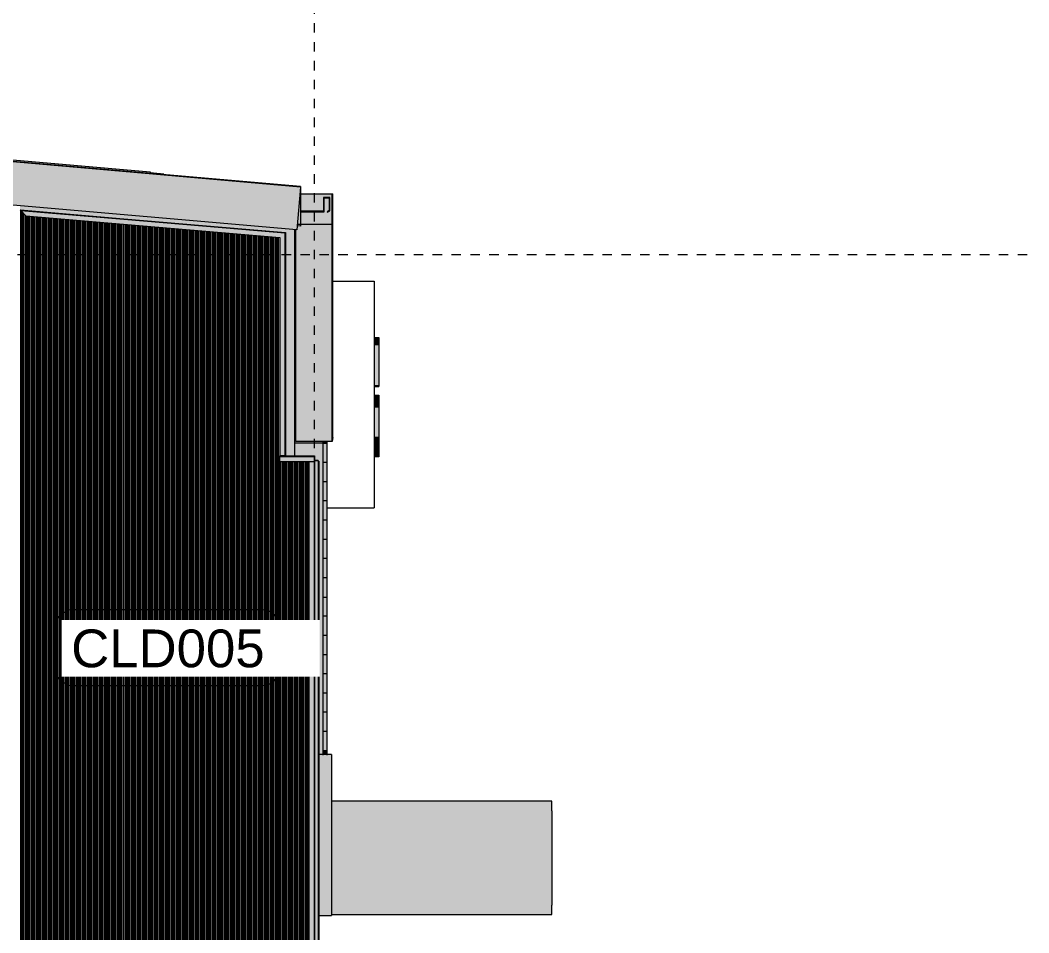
# Model space of a CAD drawing. Header units: metres. Extents: x -4613 to -4328, y -1 to 30.
# Drawn here: x -4349.53 to -4338.84, y 8.06 to 17.72 of the extents above; entities that cross this region are included whole.
import ezdxf

# ---------------------------------------------------------------- set-up
doc = ezdxf.new("R2010")
doc.units = ezdxf.units.M
doc.linetypes.add('AEC_Center', pattern=[0.024, 0.012, -0.004, 0.004, -0.004])
doc.linetypes.add('Grid Line', pattern=[0.021, 0.012, -0.003, 0.003, -0.003])
for name, color, linetype, lineweight in [('A-FLOR-LEVL', 51, 'Continuous', 5), ('A-GENM', 13, 'Continuous', 5), ('A-GLAZ-CURT', 52, 'Continuous', 5), ('A-GLAZ-CWMG', 51, 'Continuous', 5), ('A-ROOF', 132, 'Continuous', 5), ('A-ROOF-OTLN', 132, 'Continuous', 5), ('A-WALL', 113, 'Continuous', 5), ('A-WALL-IDEN', 211, 'Continuous', 5), ('S-BEAM', 12, 'Continuous', 5), ('S-GRID', 1, 'Continuous', 5)]:
    doc.layers.add(name, color=color, linetype=linetype, lineweight=lineweight)
doc.styles.add('Arial_1', font='arial.ttf', dxfattribs={"height": 0.4})

# ---------------------------------------------------------------- blocks, each defined once
blk = doc.blocks.new('Structural Framing 19 - Structural Framing 1-1145889-NORTH EAST')
at = {"layer": 'S-BEAM'}
blk.add_hatch(color=256, dxfattribs=at).paths.add_polyline_path([(4352.473, 13.107), (4352.472, 15.502), (4349.562, 15.757), (4349.562, 15.713), (4352.374, 15.474), (4352.374, 13.107), (4352.472, 13.107)])
blk = doc.blocks.new('Mechanical - Condensers - Mechanical - Condensers-1249279-NORTH EAST')
at = {"layer": 'A-GENM'}
for points in [[(4355.196, 9.35), (4355.196, 9.45), (4352.861, 9.449), (4352.861, 9.35), (4354.773, 9.35)], [(4352.932, 8.35), (4355.196, 8.35), (4355.196, 9.35), (4352.861, 9.35), (4352.861, 8.35)], [(4352.861, 8.25), (4355.196, 8.25), (4355.196, 8.35), (4352.861, 8.35), (4352.861, 8.252)]]:
    blk.add_hatch(color=256, dxfattribs=at).paths.add_polyline_path(points)
for p, q in [((4355.196, 9.45), (4352.861, 9.45)), ((4355.196, 9.35), (4355.196, 9.45)), ((4355.196, 9.35), (4355.196, 8.35)), ((4355.196, 8.25), (4355.196, 8.35)), ((4352.861, 8.25), (4355.196, 8.25))]:
    blk.add_line(p, q, dxfattribs=at)
blk = doc.blocks.new('Roof Gutters1 - Roof Gutters-1884510-NORTH EAST')
at = {"layer": 'A-ROOF'}
h = blk.add_hatch(color=256, dxfattribs=at)
h.paths.add_polyline_path([(4350.939, 16.1), (4350.939, 16.102), (4342.52, 16.838), (4342.521, 16.836), (4349.25, 16.247)])
h.paths.add_polyline_path([(4342.133, 16.87), (4342.133, 16.872), (4332.712, 17.697), (4332.712, 17.694), (4342.13, 16.87)])
h = blk.add_hatch(color=256, dxfattribs=at)
h.paths.add_polyline_path([(4350.939, 16.102), (4350.94, 16.116), (4342.456, 16.856), (4342.456, 16.854), (4342.468, 16.853), (4342.468, 16.848), (4342.519, 16.842), (4342.52, 16.839), (4349.25, 16.25)])
h.paths.add_polyline_path([(4342.421, 16.854), (4342.419, 16.857), (4342.254, 16.87), (4342.255, 16.869), (4342.421, 16.854)])
h.paths.add_polyline_path([(4342.372, 16.855), (4342.372, 16.855), (4342.367, 16.856)])
h.paths.add_polyline_path([(4342.437, 16.856), (4342.435, 16.86), (4342.431, 16.859), (4342.433, 16.856)])
h.paths.add_polyline_path([(4342.207, 16.871), (4342.209, 16.876), (4342.222, 16.876), (4342.222, 16.879), (4332.714, 17.711), (4332.713, 17.697), (4342.134, 16.874), (4342.135, 16.876), (4342.207, 16.871)])
for p, q in [((4342.461, 16.858), (4350.94, 16.116)), ((4342.52, 16.839), (4350.939, 16.102)), ((4342.521, 16.836), (4350.939, 16.1)), ((4350.94, 16.116), (4350.939, 16.102)), ((4350.939, 16.102), (4350.939, 16.1))]:
    blk.add_line(p, q, dxfattribs=at)
blk = doc.blocks.new('Roof Gutters3 - Roof Gutters-1885272-NORTH EAST')
at = {"layer": 'A-ROOF'}
for points in [[(4352.533, 15.955), (4352.533, 15.96), (4332.68, 17.697), (4332.68, 17.691), (4352.472, 15.96)], [(4352.493, 15.5), (4352.533, 15.955), (4332.68, 17.691), (4332.68, 17.234), (4352.472, 15.502)], [(4352.533, 15.955), (4352.532, 15.96), (4352.533, 15.96), (4352.533, 15.957)], [(4352.498, 15.563), (4352.868, 15.563), (4352.868, 15.882), (4352.526, 15.882), (4352.504, 15.626)], [(4352.868, 15.563), (4352.874, 15.585), (4352.874, 15.882), (4352.868, 15.882), (4352.868, 15.768)], [(4352.482, 15.501), (4352.482, 15.501), (4352.472, 15.502)], [(4352.868, 13.261), (4352.868, 15.563), (4352.532, 15.563), (4352.532, 15.54), (4352.497, 15.543), (4352.493, 15.5), (4352.482, 15.5), (4352.482, 13.261), (4352.702, 13.261)], [(4352.868, 13.261), (4352.874, 13.303), (4352.874, 15.585), (4352.868, 15.563), (4352.868, 13.486)]]:
    blk.add_hatch(color=256, dxfattribs=at).paths.add_polyline_path(points)
for p, q in [((4352.533, 15.96), (4332.68, 17.697)), ((4352.533, 15.955), (4332.68, 17.691)), ((4352.493, 15.5), (4332.68, 17.234)), ((4350.939, 16.099), (4352.533, 15.96)), ((4352.533, 15.955), (4352.493, 15.5)), ((4352.533, 15.96), (4352.533, 15.955)), ((4352.526, 15.882), (4352.868, 15.882)), ((4352.868, 15.882), (4352.874, 15.882)), ((4352.868, 15.563), (4352.868, 15.882)), ((4352.874, 15.585), (4352.874, 15.882)), ((4352.482, 13.261), (4352.482, 15.501)), ((4352.498, 15.563), (4352.868, 15.563)), ((4352.868, 15.563), (4352.874, 15.585)), ((4352.868, 13.261), (4352.868, 15.563)), ((4352.874, 13.303), (4352.874, 15.585)), ((4352.868, 13.261), (4352.482, 13.261)), ((4352.874, 13.303), (4352.868, 13.261))]:
    blk.add_line(p, q, dxfattribs=at)
blk = doc.blocks.new('Rectangular Mullion - Frame_Framed Facade_Danpal_DPANMF BT2-3245082-NORTH EAST')
at = {"layer": 'A-GLAZ-CWMG'}
for points in [[(4352.702, 6.5), (4352.719, 6.5), (4352.719, 13.059), (4352.682, 13.059), (4352.682, 6.5)], [(4352.719, 6.5), (4352.729, 6.5), (4352.729, 13.052), (4352.719, 13.052), (4352.719, 6.639)]]:
    blk.add_hatch(color=256, dxfattribs=at).paths.add_polyline_path(points)
for p, q in [((4352.719, 13.059), (4352.682, 13.059)), ((4352.719, 13.059), (4352.719, 6.5)), ((4352.729, 13.052), (4352.719, 13.052)), ((4352.729, 13.052), (4352.729, 6.5)), ((4352.719, 6.5), (4352.682, 6.5)), ((4352.729, 6.5), (4352.719, 6.5))]:
    blk.add_line(p, q, dxfattribs=at)
blk = doc.blocks.new('System Panel - Danpalon - Multicell - 16mm thk - Light grey-3245106-NORTH EAST')
at = {"layer": 'A-GLAZ-CURT'}
h = blk.add_hatch(dxfattribs=at)
h.set_pattern_fill('FP_228', color=256, style=0, pattern_type=2)
h.set_pattern_definition([(90, (4350.119, 11.076), (-0.015, 9e-19), [])])
h.paths.add_polyline_path([(4349.576, 6.453), (4350.662, 6.453), (4350.662, 15.56), (4349.621, 15.649), (4349.576, 15.698), (4349.576, 6.639)])
for p, q in [((4349.576, 15.698), (4349.576, 6.453)), ((4350.662, 6.453), (4350.662, 15.56)), ((4349.576, 6.453), (4350.662, 6.453))]:
    blk.add_line(p, q, dxfattribs=at)
blk = doc.blocks.new('Rectangular Mullion - Frame_Framed Facade_Danpal_DPANMF BT2-3239413-NORTH EAST')
at = {"layer": 'A-GLAZ-CWMG'}
for points in [[(4352.644, 6.5), (4352.677, 6.5), (4352.677, 13.047), (4352.623, 13.047), (4352.623, 6.5)], [(4352.677, 6.5), (4352.682, 6.5), (4352.682, 13.047), (4352.677, 13.047), (4352.677, 6.514)]]:
    blk.add_hatch(color=256, dxfattribs=at).paths.add_polyline_path(points)
for p, q in [((4352.623, 13.047), (4352.677, 13.047)), ((4352.623, 13.047), (4352.623, 6.5)), ((4352.677, 13.047), (4352.682, 13.047)), ((4352.677, 13.047), (4352.677, 6.5)), ((4352.682, 13.047), (4352.682, 6.5)), ((4352.677, 6.5), (4352.623, 6.5)), ((4352.682, 6.5), (4352.677, 6.5))]:
    blk.add_line(p, q, dxfattribs=at)
blk = doc.blocks.new('Rectangular Mullion - Frame_Framed Facade_Danpal_DPANMF BT1-3245107-NORTH EAST')
at = {"layer": 'A-GLAZ-CWMG'}
for points in [[(4349.568, 6.5), (4349.568, 15.707), (4349.562, 15.713), (4349.562, 6.5)], [(4349.576, 6.5), (4349.576, 15.698), (4349.568, 15.707), (4349.568, 6.5)]]:
    blk.add_hatch(color=256, dxfattribs=at).paths.add_polyline_path(points)
for p, q in [((4349.568, 6.5), (4349.568, 15.707)), ((4349.568, 6.5), (4349.562, 6.5)), ((4349.576, 6.5), (4349.568, 6.5))]:
    blk.add_line(p, q, dxfattribs=at)
blk = doc.blocks.new('System Panel - Danpalon - Multicell - 16mm thk - Light grey-3245108-NORTH EAST')
at = {"layer": 'A-GLAZ-CURT'}
h = blk.add_hatch(dxfattribs=at)
h.set_pattern_fill('FP_229', color=256, style=0, pattern_type=2)
h.set_pattern_definition([(90, (4351.182, 11.03), (-0.015, 9e-19), [])])
h.paths.add_polyline_path([(4350.662, 6.453), (4351.702, 6.453), (4351.702, 15.472), (4350.662, 15.56), (4350.662, 6.639)])
for p, q in [((4350.662, 15.56), (4350.662, 6.453)), ((4351.702, 6.453), (4351.702, 15.472)), ((4350.662, 6.453), (4351.702, 6.453))]:
    blk.add_line(p, q, dxfattribs=at)
blk = doc.blocks.new('System Panel - Danpalon - Multicell - 16mm thk - Light grey-3245109-NORTH EAST')
at = {"layer": 'A-GLAZ-CURT'}
h = blk.add_hatch(dxfattribs=at)
h.set_pattern_fill('FP_230', color=256, style=0, pattern_type=2)
h.set_pattern_definition([(90, (4352.186, 10.986), (-0.015, 9e-19), [])])
h.paths.add_polyline_path([(4351.702, 6.453), (4352.669, 6.453), (4352.667, 6.5), (4352.623, 6.5), (4352.623, 13.047), (4352.314, 13.049), (4352.315, 15.42), (4351.702, 15.472), (4351.702, 6.639)])
for p, q in [((4351.702, 15.472), (4351.702, 6.453)), ((4351.702, 6.453), (4352.669, 6.453)), ((4352.669, 6.453), (4352.669, 6.5))]:
    blk.add_line(p, q, dxfattribs=at)
blk = doc.blocks.new('Rectangular Mullion - Frame_Framed Facade_Danpal_DPANMF BT2-3245067-NORTH EAST')
at = {"layer": 'A-GLAZ-CWMG'}
for p, q in [((4352.682, 13.059), (4352.719, 13.059)), ((4352.719, 13.052), (4352.729, 13.052))]:
    blk.add_line(p, q, dxfattribs=at)
blk = doc.blocks.new('Rectangular Mullion - Frame_Framed Facade_Danpal_DPANMF BT2-3245102-NORTH EAST')
at = {"layer": 'A-GLAZ-CWMG'}
for points in [[(4352.314, 13.102), (4352.682, 13.102), (4352.682, 13.107), (4352.314, 13.107)], [(4352.472, 13.049), (4352.682, 13.049), (4352.682, 13.102), (4352.314, 13.102), (4352.314, 13.049), (4352.357, 13.049)]]:
    blk.add_hatch(color=256, dxfattribs=at).paths.add_polyline_path(points)
for p, q in [((4352.314, 13.102), (4352.314, 13.107)), ((4352.314, 13.049), (4352.314, 13.102)), ((4352.314, 13.102), (4352.682, 13.102)), ((4352.314, 13.049), (4352.682, 13.049)), ((4352.368, 13.107), (4352.682, 13.107)), ((4352.682, 13.107), (4352.682, 13.102)), ((4352.682, 13.102), (4352.682, 13.049))]:
    blk.add_line(p, q, dxfattribs=at)
blk = doc.blocks.new('Rectangular Mullion - Frame_Framed Facade_Danpal_DPANMF BT2-3245103-NORTH EAST')
at = {"layer": 'A-GLAZ-CWMG'}
for points in [[(4352.315, 15.42), (4352.368, 15.469), (4351.702, 15.526), (4351.697, 15.473), (4352.242, 15.427)], [(4352.368, 15.469), (4352.374, 15.474), (4351.702, 15.531), (4351.702, 15.526), (4352.315, 15.474)], [(4352.36, 15.462), (4352.36, 15.462), (4352.36, 15.462)]]:
    blk.add_hatch(color=256, dxfattribs=at).paths.add_polyline_path(points)
for p, q in [((4351.702, 15.531), (4352.374, 15.474)), ((4351.702, 15.526), (4352.368, 15.469)), ((4351.697, 15.473), (4352.315, 15.42))]:
    blk.add_line(p, q, dxfattribs=at)
blk = doc.blocks.new('Rectangular Mullion - Frame_Framed Facade_Danpal_DPANMF BT2-3245104-NORTH EAST')
at = {"layer": 'A-GLAZ-CWMG'}
for points in [[(4350.662, 15.614), (4350.662, 15.62), (4349.562, 15.713), (4349.568, 15.707), (4350.657, 15.614)], [(4350.657, 15.561), (4350.662, 15.614), (4349.568, 15.707), (4349.621, 15.649), (4350.631, 15.563)]]:
    blk.add_hatch(color=256, dxfattribs=at).paths.add_polyline_path(points)
for p, q in [((4349.562, 15.713), (4350.662, 15.62)), ((4349.562, 15.713), (4349.568, 15.707)), ((4349.568, 15.707), (4350.662, 15.614)), ((4349.568, 15.707), (4349.621, 15.649)), ((4349.621, 15.649), (4350.657, 15.561))]:
    blk.add_line(p, q, dxfattribs=at)
blk = doc.blocks.new('Rectangular Mullion - Frame_Framed Facade_Danpal_DPANMF BT2-3245105-NORTH EAST')
at = {"layer": 'A-GLAZ-CWMG'}
for points in [[(4351.697, 15.473), (4351.702, 15.526), (4350.662, 15.614), (4350.657, 15.561), (4351.577, 15.483)], [(4351.702, 15.526), (4351.702, 15.531), (4350.662, 15.62), (4350.662, 15.614), (4351.697, 15.526)]]:
    blk.add_hatch(color=256, dxfattribs=at).paths.add_polyline_path(points)
for p, q in [((4350.662, 15.62), (4351.702, 15.531)), ((4350.662, 15.614), (4351.702, 15.526)), ((4350.657, 15.561), (4351.697, 15.473))]:
    blk.add_line(p, q, dxfattribs=at)
blk = doc.blocks.new('Rectangular Mullion - Frame_Framed Facade_Danpal_DPANMF BT2-3245110-NORTH EAST')
at = {"layer": 'A-GLAZ-CWMG'}
for points in [[(4352.368, 13.107), (4352.368, 15.469), (4352.315, 15.42), (4352.315, 13.107), (4352.357, 13.107)], [(4352.368, 13.107), (4352.374, 13.107), (4352.374, 15.474), (4352.368, 15.469), (4352.368, 13.201)]]:
    blk.add_hatch(color=256, dxfattribs=at).paths.add_polyline_path(points)
for p, q in [((4352.315, 15.42), (4352.315, 13.107)), ((4352.368, 15.469), (4352.368, 13.107)), ((4352.374, 15.474), (4352.374, 13.107)), ((4352.368, 13.107), (4352.315, 13.107)), ((4352.374, 13.107), (4352.368, 13.107))]:
    blk.add_line(p, q, dxfattribs=at)
blk = doc.blocks.new('Signage_Tenant Building - Tenant Signage with Back Panel-V247-NORTH EAST')
at = {"layer": 'A-GENM'}
for points in [[(4353.362, 14.36), (4353.312, 14.36), (4353.312, 14.356), (4353.362, 14.356)], [(4353.362, 14.352), (4353.362, 14.356), (4353.312, 14.356), (4353.312, 14.352)], [(4353.312, 14.289), (4353.362, 14.289), (4353.362, 14.352), (4353.312, 14.352), (4353.312, 14.342)], [(4353.312, 13.85), (4353.362, 13.85), (4353.362, 14.289), (4353.312, 14.289), (4353.312, 14.056)], [(4353.312, 13.847), (4353.362, 13.847), (4353.362, 13.85), (4353.312, 13.85)], [(4353.362, 13.847), (4353.312, 13.847), (4353.312, 13.842), (4353.362, 13.842)], [(4353.362, 13.746), (4353.362, 13.75), (4353.312, 13.75), (4353.312, 13.746)], [(4353.362, 13.742), (4353.362, 13.746), (4353.312, 13.746), (4353.312, 13.742)], [(4353.362, 13.742), (4353.312, 13.742), (4353.312, 13.679), (4353.362, 13.679)], [(4353.362, 13.62), (4353.362, 13.679), (4353.312, 13.679), (4353.312, 13.62)], [(4353.362, 13.305), (4353.362, 13.62), (4353.312, 13.62), (4353.312, 13.305)], [(4353.362, 13.305), (4353.312, 13.305), (4353.312, 13.24), (4353.362, 13.24)], [(4353.362, 13.234), (4353.362, 13.24), (4353.312, 13.24), (4353.312, 13.234)], [(4353.362, 13.232), (4353.362, 13.234), (4353.312, 13.234), (4353.312, 13.232)], [(4353.362, 13.167), (4353.362, 13.232), (4353.312, 13.232), (4353.312, 13.167)], [(4353.362, 13.132), (4353.362, 13.167), (4353.312, 13.167), (4353.312, 13.132)], [(4353.362, 13.132), (4353.312, 13.132), (4353.312, 13.099), (4353.362, 13.099)]]:
    blk.add_hatch(color=256, dxfattribs=at).paths.add_polyline_path(points)
for p, q in [((4352.874, 14.959), (4353.312, 14.959)), ((4353.312, 14.959), (4353.312, 12.559)), ((4353.312, 14.36), (4353.362, 14.36)), ((4353.312, 14.356), (4353.362, 14.356)), ((4353.312, 14.352), (4353.362, 14.352)), ((4353.362, 14.36), (4353.362, 14.356)), ((4353.362, 14.356), (4353.362, 14.352)), ((4353.362, 14.352), (4353.362, 14.289)), ((4353.312, 14.289), (4353.362, 14.289)), ((4353.362, 14.289), (4353.362, 13.85)), ((4353.362, 13.85), (4353.312, 13.85)), ((4353.312, 13.847), (4353.362, 13.847)), ((4353.312, 13.842), (4353.362, 13.842)), ((4353.362, 13.85), (4353.362, 13.847)), ((4353.362, 13.847), (4353.362, 13.842)), ((4353.312, 13.75), (4353.362, 13.75)), ((4353.312, 13.746), (4353.362, 13.746)), ((4353.312, 13.742), (4353.362, 13.742)), ((4353.362, 13.75), (4353.362, 13.746)), ((4353.362, 13.746), (4353.362, 13.742)), ((4353.362, 13.742), (4353.362, 13.679)), ((4353.312, 13.679), (4353.362, 13.679)), ((4353.362, 13.679), (4353.362, 13.62)), ((4353.362, 13.62), (4353.362, 13.305)), ((4353.312, 13.305), (4353.362, 13.305)), ((4353.362, 13.305), (4353.362, 13.24)), ((4353.362, 13.24), (4353.312, 13.24)), ((4353.312, 13.234), (4353.362, 13.234)), ((4353.312, 13.232), (4353.362, 13.232)), ((4353.312, 13.167), (4353.362, 13.167)), ((4353.362, 13.24), (4353.362, 13.234)), ((4353.362, 13.234), (4353.362, 13.232)), ((4353.362, 13.232), (4353.362, 13.167)), ((4353.362, 13.167), (4353.362, 13.132)), ((4353.312, 13.132), (4353.362, 13.132)), ((4353.362, 13.099), (4353.312, 13.099)), ((4353.362, 13.132), (4353.362, 13.099)), ((4352.812, 12.559), (4353.312, 12.559))]:
    blk.add_line(p, q, dxfattribs=at)
blk = doc.blocks.new('Wall Tag - Wall Tag 12W-1876942-NORTH EAST')
at = {"layer": 'A-WALL-IDEN'}
for p, q in [((4311.05, 14.98), (4309.05, 14.98)), ((4308.85, 14.78), (4308.85, 14.38)), ((4311.25, 14.38), (4311.25, 14.78)), ((4309.05, 14.18), (4311.05, 14.18))]:
    blk.add_line(p, q, dxfattribs=at)
for centre, start, end in [((4309.05, 14.78), 90, 180), ((4311.05, 14.78), 360, 90), ((4309.05, 14.38), 180, 270), ((4311.05, 14.38), 270, 0)]:
    blk.add_arc(centre, 0.2, start, end, dxfattribs=at)

msp = doc.modelspace()

# ---------------------------------------------------------------- hatches: boundary and pattern name
at = {"layer": 'A-ROOF'}
h = msp.add_hatch(color=256, dxfattribs=at)
h.paths.add_polyline_path([(-4348.008, 16.086), (-4348.008, 16.092), (-4348.155, 16.105), (-4348.155, 16.1), (-4348.121, 16.096)])
h.paths.add_polyline_path([(-4356.961, 16.87), (-4356.961, 16.87), (-4356.964, 16.87)])
h = msp.add_hatch(color=256, dxfattribs=at)
h.paths.add_polyline_path([(-4346.561, 15.911), (-4346.561, 15.952), (-4346.565, 15.912)])
h.paths.add_polyline_path([(-4386.266, 15.94), (-4386.265, 15.94), (-4386.266, 15.952)])
h = msp.add_hatch(color=256, dxfattribs=at)
h.paths.add_polyline_path([(-4346.561, 15.54), (-4346.561, 15.911), (-4346.565, 15.911), (-4346.597, 15.543), (-4346.564, 15.54)])
h.paths.add_polyline_path([(-4386.257, 15.541), (-4386.231, 15.543), (-4386.257, 15.848), (-4386.257, 15.554)])
at = {"layer": 'A-ROOF-OTLN'}
msp.add_hatch(color=256, dxfattribs=at).paths.add_polyline_path([(-4346.276, 15.688), (-4346.251, 15.703), (-4346.251, 15.844), (-4346.316, 15.844), (-4346.316, 15.699), (-4346.556, 15.699), (-4346.556, 15.894), (-4346.561, 15.894), (-4346.561, 15.694), (-4346.311, 15.694), (-4346.311, 15.839), (-4346.256, 15.839), (-4346.256, 15.706), (-4346.28, 15.692)])
at = {"layer": 'A-WALL'}
for points in [[(-4346.612, 15.429), (-4346.612, 15.501), (-4346.62, 15.5), (-4346.62, 15.429)], [(-4346.62, 13.243), (-4346.321, 13.243), (-4346.321, 13.261), (-4346.612, 13.261), (-4346.612, 15.429), (-4346.62, 15.429), (-4346.62, 13.486)], [(-4346.321, 13.261), (-4346.321, 13.241), (-4346.281, 13.241), (-4346.281, 13.261)], [(-4346.365, 9.946), (-4346.321, 9.946), (-4346.321, 13.243), (-4346.62, 13.243), (-4346.62, 13.107), (-4346.411, 13.107), (-4346.411, 13.059), (-4346.374, 13.059), (-4346.374, 13.052), (-4346.365, 13.052), (-4346.365, 9.984)], [(-4346.281, 13.037), (-4346.281, 13.241), (-4346.321, 13.241), (-4346.321, 13.037)], [(-4346.321, 12.834), (-4346.281, 12.834), (-4346.281, 13.037), (-4346.321, 13.037), (-4346.321, 12.915)], [(-4346.321, 12.834), (-4346.321, 12.63), (-4346.281, 12.63), (-4346.281, 12.834)], [(-4346.281, 12.427), (-4346.281, 12.63), (-4346.321, 12.63), (-4346.321, 12.427)], [(-4346.281, 12.223), (-4346.281, 12.427), (-4346.321, 12.427), (-4346.321, 12.223)], [(-4346.321, 12.02), (-4346.281, 12.02), (-4346.281, 12.223), (-4346.321, 12.223), (-4346.321, 12.059)], [(-4346.321, 12.02), (-4346.321, 11.816), (-4346.281, 11.816), (-4346.281, 12.02)], [(-4346.281, 11.613), (-4346.281, 11.816), (-4346.321, 11.816), (-4346.321, 11.613)], [(-4346.281, 11.409), (-4346.281, 11.613), (-4346.321, 11.613), (-4346.321, 11.409)], [(-4346.321, 11.206), (-4346.281, 11.206), (-4346.281, 11.409), (-4346.321, 11.409)], [(-4346.281, 11.002), (-4346.281, 11.206), (-4346.321, 11.203), (-4346.321, 11.002)], [(-4346.281, 10.799), (-4346.281, 11.002), (-4346.321, 11.002), (-4346.321, 10.799)], [(-4346.281, 10.595), (-4346.281, 10.799), (-4346.321, 10.799), (-4346.321, 10.595)], [(-4346.321, 10.595), (-4346.321, 10.392), (-4346.281, 10.392), (-4346.281, 10.595)], [(-4346.281, 10.188), (-4346.281, 10.392), (-4346.321, 10.392), (-4346.321, 10.188)], [(-4346.281, 9.984), (-4346.281, 10.188), (-4346.321, 10.188), (-4346.321, 9.984)], [(-4346.232, 8.24), (-4346.232, 9.946), (-4346.281, 9.946), (-4346.281, 9.939), (-4346.321, 9.939), (-4346.321, 9.946), (-4346.365, 9.946), (-4346.365, 8.24)], [(-4346.281, 9.939), (-4346.281, 9.984), (-4346.321, 9.984), (-4346.321, 9.939)], [(-4346.281, 8.24), (-4346.281, 8.24), (-4346.291, 8.24)]]:
    msp.add_hatch(color=256, dxfattribs=at).paths.add_polyline_path(points)

# ---------------------------------------------------------------- linework, layer by layer
at = {"layer": 'A-FLOR-LEVL', "linetype": 'AEC_Center'}
msp.add_line((-4462.961, 15.24), (-4329.158, 15.24), dxfattribs=at)
at = {"layer": 'A-ROOF'}
for p, q in [((-4348.008, 16.092), (-4348.155, 16.105)), ((-4348.008, 16.086), (-4348.008, 16.092)), ((-4346.561, 15.952), (-4346.561, 15.54)), ((-4346.561, 15.911), (-4346.565, 15.912)), ((-4346.561, 15.54), (-4346.597, 15.543))]:
    msp.add_line(p, q, dxfattribs=at)
at = {"layer": 'A-ROOF-OTLN'}
for p, q in [((-4346.556, 15.894), (-4346.561, 15.894)), ((-4346.556, 15.699), (-4346.556, 15.894)), ((-4346.251, 15.844), (-4346.316, 15.844)), ((-4346.316, 15.844), (-4346.316, 15.699)), ((-4346.311, 15.694), (-4346.311, 15.839)), ((-4346.311, 15.839), (-4346.256, 15.839)), ((-4346.256, 15.839), (-4346.256, 15.706)), ((-4346.251, 15.703), (-4346.251, 15.844)), ((-4346.561, 15.694), (-4346.311, 15.694)), ((-4346.316, 15.699), (-4346.556, 15.699)), ((-4346.256, 15.706), (-4346.28, 15.692)), ((-4346.28, 15.692), (-4346.276, 15.688)), ((-4346.276, 15.688), (-4346.251, 15.703))]:
    msp.add_line(p, q, dxfattribs=at)
at = {"layer": 'A-WALL'}
for p, q in [((-4346.62, 13.107), (-4346.62, 15.502)), ((-4346.612, 15.429), (-4346.62, 15.429)), ((-4346.321, 12.63), (-4346.321, 13.261)), ((-4346.281, 13.261), (-4346.281, 12.223)), ((-4346.321, 13.243), (-4346.62, 13.243)), ((-4346.321, 13.241), (-4346.281, 13.241)), ((-4346.281, 13.037), (-4346.321, 13.037)), ((-4346.281, 12.834), (-4346.321, 12.834)), ((-4346.321, 10.799), (-4346.321, 12.63)), ((-4346.281, 12.63), (-4346.321, 12.63)), ((-4346.281, 12.427), (-4346.321, 12.427)), ((-4346.281, 12.223), (-4346.321, 12.223)), ((-4346.281, 12.223), (-4346.281, 10.799)), ((-4346.281, 12.02), (-4346.321, 12.02)), ((-4346.281, 11.816), (-4346.321, 11.816)), ((-4346.321, 11.613), (-4346.281, 11.613)), ((-4346.281, 11.409), (-4346.321, 11.409)), ((-4346.281, 11.206), (-4346.321, 11.206)), ((-4346.281, 11.002), (-4346.321, 11.002)), ((-4346.281, 10.799), (-4346.321, 10.799)), ((-4346.321, 9.984), (-4346.321, 10.799)), ((-4346.281, 10.799), (-4346.281, 9.984)), ((-4346.281, 10.595), (-4346.321, 10.595)), ((-4346.281, 10.392), (-4346.321, 10.392)), ((-4346.281, 10.188), (-4346.321, 10.188)), ((-4346.321, 9.946), (-4346.365, 9.946)), ((-4346.281, 9.984), (-4346.321, 9.984)), ((-4346.321, 9.939), (-4346.321, 9.984)), ((-4346.281, 9.984), (-4346.281, 9.939)), ((-4346.232, 9.946), (-4346.281, 9.946)), ((-4346.232, 9.946), (-4346.232, 8.24)), ((-4346.365, 8.24), (-4346.232, 8.24))]:
    msp.add_line(p, q, dxfattribs=at)
at = {"layer": 'S-GRID', "linetype": 'Grid Line'}
msp.add_line((-4346.411, -0.61), (-4346.411, 25.305), dxfattribs=at)

# ---------------------------------------------------------------- block references
at = {"layer": 'A-GENM'}
for name in ['Signage_Tenant Building - Tenant Signage with Back Panel-V247-NORTH EAST', 'Mechanical - Condensers - Mechanical - Condensers-1249279-NORTH EAST']:
    msp.add_blockref(name, (-8699.094, 0), dxfattribs=at)
at = {"layer": 'A-GLAZ-CURT'}
for name in ['System Panel - Danpalon - Multicell - 16mm thk - Light grey-3245106-NORTH EAST', 'System Panel - Danpalon - Multicell - 16mm thk - Light grey-3245108-NORTH EAST', 'System Panel - Danpalon - Multicell - 16mm thk - Light grey-3245109-NORTH EAST']:
    msp.add_blockref(name, (-8699.094, 0), dxfattribs=at)
at = {"layer": 'A-GLAZ-CWMG'}
for name in ['Rectangular Mullion - Frame_Framed Facade_Danpal_DPANMF BT1-3245107-NORTH EAST', 'Rectangular Mullion - Frame_Framed Facade_Danpal_DPANMF BT2-3245104-NORTH EAST', 'Rectangular Mullion - Frame_Framed Facade_Danpal_DPANMF BT2-3245105-NORTH EAST', 'Rectangular Mullion - Frame_Framed Facade_Danpal_DPANMF BT2-3245103-NORTH EAST', 'Rectangular Mullion - Frame_Framed Facade_Danpal_DPANMF BT2-3245110-NORTH EAST', 'Rectangular Mullion - Frame_Framed Facade_Danpal_DPANMF BT2-3245102-NORTH EAST', 'Rectangular Mullion - Frame_Framed Facade_Danpal_DPANMF BT2-3239413-NORTH EAST', 'Rectangular Mullion - Frame_Framed Facade_Danpal_DPANMF BT2-3245082-NORTH EAST', 'Rectangular Mullion - Frame_Framed Facade_Danpal_DPANMF BT2-3245067-NORTH EAST']:
    msp.add_blockref(name, (-8699.094, 0), dxfattribs=at)
at = {"layer": 'A-ROOF'}
for name in ['Roof Gutters3 - Roof Gutters-1885272-NORTH EAST', 'Roof Gutters1 - Roof Gutters-1884510-NORTH EAST']:
    msp.add_blockref(name, (-8699.094, 0), dxfattribs=at)
at = {"layer": 'A-WALL-IDEN'}
msp.add_blockref('Wall Tag - Wall Tag 12W-1876942-NORTH EAST', (-8658.021, -3.503), dxfattribs=at)
at = {"layer": 'S-BEAM'}
msp.add_blockref('Structural Framing 19 - Structural Framing 1-1145889-NORTH EAST', (-8699.094, 0), dxfattribs=at)

# ---------------------------------------------------------------- next in the draw order: texts
at = {"layer": 'A-WALL-IDEN', "insert": (-4348.991, 11.269), "char_height": 0.4, "width": 2.53333, "attachment_point": 1, "style": 'Arial_1', "bg_fill": 3, "box_fill_scale": 1.25, "bg_fill_color": 256, "bg_fill_true_color": 13158600, "bg_fill_transparency": 0}
msp.add_mtext('CLD005', dxfattribs=at)

doc.saveas('drawing.dxf')
